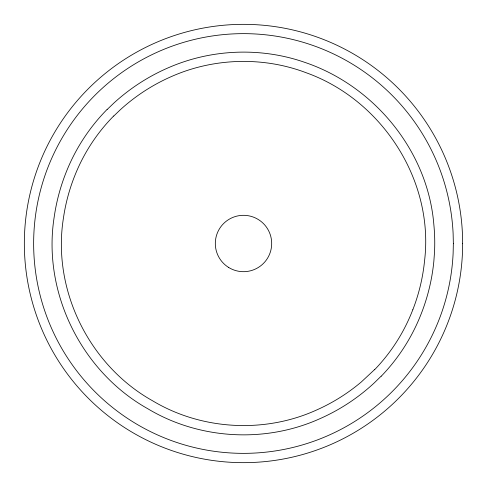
<?xml version="1.0" encoding="UTF-8"?>
<svg xmlns="http://www.w3.org/2000/svg" width="487" height="487" viewBox="0 0 487 487"><rect width="100%" height="100%" fill="white"/><g stroke="black" fill="none" stroke-linecap="round" stroke-linejoin="round"><path stroke-width="0.73" d="M374.503 369.67L361.336 381.948A187.318 187.318 0 0 1 315.582 410.456C263.796 433.619 201.125 429.96 152.468 400.716C89.413 365.433 52.085 290.203 63.353 218.626A186.527 186.527 0 0 1 74.828 175.6A178.686 178.686 0 0 1 113.69 115.973M381.169 376.141L374.412 382.764A196.231 196.231 0 0 1 319.302 418.96C264.855 443.34 198.946 439.469 147.78 408.733C81.518 371.636 42.32 292.547 54.148 217.33A195.804 195.804 0 0 1 66.202 172.148A187.915 187.915 0 0 1 107.085 109.435M107.158 109.502L113.982 102.952A196.237 196.237 0 0 1 169.421 67.291C211.906 48.986 261.221 47.099 304.905 62.409C374.26 85.864 427.89 151.031 433.85 224.617A187.836 187.836 0 0 1 434.501 252.406L433.85 261.288A195.415 195.415 0 0 1 421.48 313.104A188.049 188.049 0 0 1 381.242 376.214M113.757 116.046L120.252 109.806A187.038 187.038 0 0 1 173.062 75.838C214.804 57.837 263.479 56.559 306.013 72.685C381.613 99.646 434.13 179.953 424.603 260.405A186.186 186.186 0 0 1 412.824 309.738M412.806 309.732A178.808 178.808 0 0 1 374.576 369.743M453.354 243.5L453.123 253.386A209.854 209.854 0 0 1 135.727 423.568A209.854 209.854 0 0 1 135.727 63.432A209.854 209.854 0 0 1 453.123 233.614L453.354 243.5M462.65 243.5L462.413 253.824A219.15 219.15 0 0 1 130.954 431.549A219.15 219.15 0 0 1 130.954 55.451A219.15 219.15 0 0 1 462.407 233.176L462.65 243.5M228.458 267.333A28.179 28.179 0 0 0 271.661 244.608A28.179 28.179 0 0 0 230.381 218.56A28.179 28.179 0 0 0 228.458 267.333"/></g></svg>
